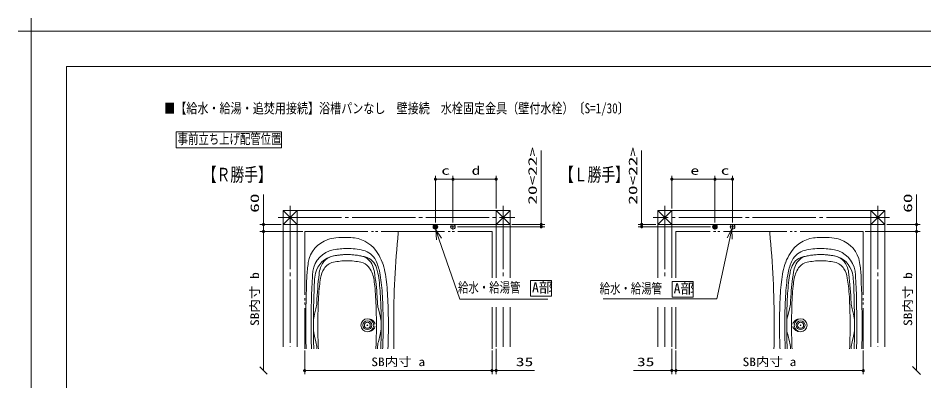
# Model space of a CAD drawing. Units: millimetres on the paper. Extents: x -305 to 305, y -152 to 152.
# Drawn here: x -304.8 to -46.9, y 49.1 to 152.3 of the extents above; entities that cross this region are included whole.
import ezdxf
from ezdxf.enums import TextEntityAlignment as Align

# ---------------------------------------------------------------- set-up
doc = ezdxf.new("R2010")
doc.units = ezdxf.units.MM
doc.linetypes.add('LONG_CHAIN', pattern=[21, 18, -1, 1, -1])
doc.linetypes.add('LONG_DOUBLE_CHAIN', pattern=[21.8, 18, -1, 0.6, -0.6, 0.6, -1])
doc.layers.add('0-0_PV', color=7, linetype='Continuous')
for name, color, linetype, lineweight in [('0-1_RV', 7, 'Continuous', 9), ('0-2_0', 7, 'Continuous', 9), ('0-3_1図面枠', 7, 'Continuous', 9), ('0-4_図面枠', 3, 'Continuous', 9), ('0-5_DEFPOINTS', 7, 'Continuous', 9)]:
    doc.layers.add(name, color=color, linetype=linetype, lineweight=lineweight)
doc.styles.add('ＭＳ ゴシック', font='')
doc.styles.get('ＭＳ ゴシック').set_extended_font_data('MS Gothic')

# ---------------------------------------------------------------- blocks, each defined once
blk = doc.blocks.new('_DOTSMALL')
at = {"layer": '0-2_0'}
for p, q in [((0.0746, 0.1), (-0.0746, 0.1)), ((0.1223, -0.0248), (-0.1223, -0.0248))]:
    blk.add_line(p, q, dxfattribs=at)
for points in [[(0.125, 0), (0.124, 0.0157), (0.1211, 0.0311), (0.1162, 0.046), (0.1095, 0.0602), (0.1011, 0.0735), (0.0911, 0.0856), (0.0797, 0.0963), (0.067, 0.1055), (0.0532, 0.1131), (0.0386, 0.1189), (0.0234, 0.1228), (0.0078, 0.1248), (-0.0078, 0.1248), (-0.0234, 0.1228), (-0.0386, 0.1189), (-0.0532, 0.1131), (-0.067, 0.1055), (-0.0797, 0.0963), (-0.0911, 0.0856), (-0.1011, 0.0735), (-0.1095, 0.0602), (-0.1162, 0.046), (-0.1211, 0.0311), (-0.124, 0.0157), (-0.125, 0), (0, 0)], [(-0.125, 0), (-0.124, -0.0157), (-0.1211, -0.0311), (-0.1162, -0.046), (-0.1095, -0.0602), (-0.1011, -0.0735), (-0.0911, -0.0856), (-0.0797, -0.0963), (-0.067, -0.1055), (-0.0532, -0.1131), (-0.0386, -0.1189), (-0.0234, -0.1228), (-0.0078, -0.1248), (0.0078, -0.1248), (0.0234, -0.1228), (0.0386, -0.1189), (0.0532, -0.1131), (0.067, -0.1055), (0.0797, -0.0963), (0.0911, -0.0856), (0.1011, -0.0735), (0.1095, -0.0602), (0.1162, -0.046), (0.1211, -0.0311), (0.124, -0.0157), (0.125, 0), (0, 0)]]:
    blk.add_lwpolyline(points, close=True, dxfattribs=at)
blk = doc.blocks.new('_OBLIQUE')
at = {"layer": '0-2_0'}
blk.add_line((-0.5, -0.5), (0.5, 0.5), dxfattribs=at)
blk = doc.blocks.new('グループ-6')
at = {"layer": '0-3_1図面枠'}
for p, q in [((-4200, 2895), (-4200, 3045)), ((-4275, 2970), (-4125, 2970))]:
    blk.add_line(p, q, dxfattribs=at)
blk = doc.blocks.new('_OPEN30')
at = {"layer": '0-2_0'}
blk.add_line((0, 0), (-1, 0), dxfattribs=at)
blk.add_lwpolyline([(-1, 0.2679), (0, 0), (-1, -0.2679)], dxfattribs=at)

msp = doc.modelspace()

# ---------------------------------------------------------------- linework, layer by layer
at = {"layer": '0-1_RV'}
for p, q in [((-259.775, 119.882), (-259.775, 115.386)), ((-259.775, 119.882), (-229.775, 119.882)), ((-229.775, 119.882), (-229.775, 115.386)), ((-259.775, 115.386), (-229.775, 115.386)), ((-155.859, 93.567), (-155.859, 114.643)), ((-127.28, 93.567), (-127.28, 114.643)), ((-185.985, 94.152), (-185.985, 107.437)), ((-185.985, 106.437), (-180.985, 106.437)), ((-180.985, 94.319), (-180.985, 107.437)), ((-180.985, 94.152), (-180.985, 107.437)), ((-180.985, 106.437), (-168.701, 106.437)), ((-168.701, 98.067), (-168.701, 107.437)), ((-118.701, 98.067), (-118.701, 107.437)), ((-118.701, 106.437), (-106.418, 106.437)), ((-106.418, 94.319), (-106.418, 107.437)), ((-106.418, 94.152), (-106.418, 107.437)), ((-106.418, 106.437), (-101.418, 106.437)), ((-101.418, 94.152), (-101.418, 107.437)), ((-234.931, 93.567), (-234.931, 102.078)), ((-49.024, 93.567), (-49.024, 102.078)), ((-229.368, 97.567), (-229.368, 58.734)), ((-229.368, 97.567), (-164.701, 97.567)), ((-229.368, 97.567), (-225.368, 93.567)), ((-229.368, 93.567), (-225.368, 97.567)), ((-225.368, 97.567), (-225.368, 58.734)), ((-168.701, 97.567), (-168.701, 78.412)), ((-168.701, 97.567), (-164.701, 93.567)), ((-168.701, 93.567), (-164.701, 97.567)), ((-164.701, 97.567), (-164.701, 78.412)), ((-118.701, 93.567), (-122.701, 97.567)), ((-122.701, 97.567), (-122.701, 78.412)), ((-118.701, 97.567), (-122.701, 93.567)), ((-58.035, 97.567), (-122.701, 97.567)), ((-118.701, 97.567), (-118.701, 78.412)), ((-58.035, 97.567), (-62.035, 93.567)), ((-58.035, 93.567), (-62.035, 97.567)), ((-62.035, 97.567), (-62.035, 58.734)), ((-58.035, 97.567), (-58.035, 58.734)), ((-229.868, 93.567), (-235.931, 93.567)), ((-234.931, 91.567), (-234.931, 93.567)), ((-229.368, 93.567), (-164.701, 93.567)), ((-185.321, 92.934), (-186.649, 92.934)), ((-185.362, 93.134), (-186.607, 93.134)), ((-185.481, 93.334), (-186.489, 93.334)), ((-185.777, 93.534), (-186.192, 93.534)), ((-185.777, 93.534), (-186.192, 93.534)), ((-179.733, 92.901), (-154.859, 92.901)), ((-164.201, 93.567), (-154.859, 93.567)), ((-155.859, 93.567), (-155.859, 92.901)), ((-123.201, 93.567), (-128.28, 93.567)), ((-107.669, 92.901), (-128.28, 92.901)), ((-127.28, 92.901), (-127.28, 93.567)), ((-58.035, 93.567), (-122.701, 93.567)), ((-105.754, 92.934), (-107.082, 92.934)), ((-105.795, 93.134), (-107.041, 93.134)), ((-105.914, 93.334), (-106.922, 93.334)), ((-106.21, 93.534), (-106.626, 93.534)), ((-106.21, 93.534), (-106.626, 93.534)), ((-57.535, 93.567), (-48.024, 93.567)), ((-49.024, 93.567), (-49.024, 91.567)), ((-223.701, 91.567), (-235.931, 91.567)), ((-234.931, 52.012), (-234.931, 91.567)), ((-234.931, 91.247), (-234.931, 88.927)), ((-196.568, 91.567), (-196.568, 91.233)), ((-185.341, 92.734), (-186.628, 92.734)), ((-185.43, 92.534), (-186.539, 92.534)), ((-185.637, 92.334), (-186.332, 92.334)), ((-105.775, 92.734), (-107.062, 92.734)), ((-105.863, 92.534), (-106.973, 92.534)), ((-106.071, 92.334), (-106.765, 92.334)), ((-90.835, 91.567), (-90.835, 91.233)), ((-63.701, 91.567), (-48.024, 91.567)), ((-49.024, 91.567), (-49.024, 52.012)), ((-49.024, 91.247), (-49.024, 88.927)), ((-158.953, 77.658), (-158.953, 73.162)), ((-158.953, 77.658), (-152.953, 77.658)), ((-152.953, 77.658), (-152.953, 73.162)), ((-118.633, 77.376), (-118.633, 72.88)), ((-118.633, 77.376), (-112.633, 77.376)), ((-112.633, 77.376), (-112.633, 72.88)), ((-158.953, 73.162), (-152.953, 73.162)), ((-118.633, 72.88), (-112.633, 72.88)), ((-168.701, 70.073), (-168.701, 58.734)), ((-164.701, 70.073), (-164.701, 58.734)), ((-122.701, 70.073), (-122.701, 58.734)), ((-118.701, 70.073), (-118.701, 58.734)), ((-220.009, 69.593), (-220.424, 68.018)), ((-202.227, 69.593), (-201.689, 67.552)), ((-85.175, 69.593), (-85.714, 67.552)), ((-67.394, 69.593), (-66.979, 68.018)), ((-202.227, 60.208), (-201.689, 62.249)), ((-85.175, 60.208), (-85.714, 62.249)), ((-220.008, 60.186), (-220.424, 61.765)), ((-67.395, 60.186), (-66.979, 61.765)), ((-223.201, 57.734), (-223.201, 51.012)), ((-169.868, 57.734), (-169.868, 51.012)), ((-168.701, 58.234), (-168.701, 51.012)), ((-118.701, 58.234), (-118.701, 51.012)), ((-117.535, 57.734), (-117.535, 51.012)), ((-64.201, 57.734), (-64.201, 51.012)), ((-169.868, 52.012), (-223.201, 52.012)), ((-168.701, 52.012), (-169.868, 52.012)), ((-168.701, 52.012), (-157.828, 52.012)), ((-118.701, 52.012), (-129.575, 52.012)), ((-117.535, 52.012), (-118.701, 52.012)), ((-64.201, 52.012), (-117.535, 52.012))]:
    msp.add_line(p, q, dxfattribs=at)
at = {"layer": '0-1_RV', "linetype": 'LONG_CHAIN'}
for p, q in [((-227.368, 98.901), (-227.368, 58.734)), ((-166.701, 98.901), (-166.701, 78.412)), ((-120.701, 98.901), (-120.701, 78.412)), ((-60.035, 98.901), (-60.035, 58.734)), ((-230.701, 95.567), (-163.368, 95.567)), ((-56.701, 95.567), (-124.035, 95.567)), ((-185.233, 92.901), (-186.736, 92.901)), ((-185.985, 93.652), (-185.985, 92.149)), ((-180.233, 92.901), (-181.736, 92.901)), ((-180.985, 93.652), (-180.985, 92.149)), ((-107.169, 92.901), (-105.667, 92.901)), ((-106.418, 93.652), (-106.418, 92.149)), ((-102.169, 92.901), (-100.667, 92.901)), ((-101.418, 93.652), (-101.418, 92.149)), ((-166.701, 70.073), (-166.701, 58.734)), ((-120.701, 70.073), (-120.701, 58.734))]:
    msp.add_line(p, q, dxfattribs=at)
at = {"layer": '0-1_RV', "linetype": 'LONG_DOUBLE_CHAIN'}
for p, q in [((-223.201, 91.567), (-223.201, 58.234)), ((-117.535, 91.567), (-117.535, 78.412)), ((-64.201, 91.567), (-117.535, 91.567)), ((-64.201, 91.567), (-64.201, 58.234)), ((-169.868, 70.073), (-169.868, 58.234)), ((-117.535, 70.073), (-117.535, 58.234))]:
    msp.add_line(p, q, dxfattribs=at)
msp.add_lwpolyline([(-223.201, 91.567), (-169.868, 91.567), (-169.868, 78.412)], dxfattribs=at)
at = {"layer": '0-1_RV'}
for points in [[(-153.992, 72.354), (-179.013, 72.354), (-184.986, 89.467)], [(-138.272, 72.382), (-105.903, 72.382), (-102.225, 89.577)]]:
    msp.add_lwpolyline(points, dxfattribs=at)
for centre, radius in [((-185.985, 92.901), 0.667), ((-185.985, 92.901), 0.667), ((-180.985, 92.901), 0.667), ((-106.418, 92.901), 0.667), ((-106.418, 92.901), 0.667), ((-101.418, 92.901), 0.667), ((-205.368, 64.901), 1.833), ((-205.368, 64.901), 1.25), ((-205.368, 64.901), 0.85), ((-205.368, 64.901), 0.1), ((-205.368, 64.901), 0.0833), ((-82.035, 64.901), 1.833), ((-82.035, 64.901), 1.25), ((-82.035, 64.901), 0.85), ((-82.035, 64.901), 0.1), ((-82.035, 64.901), 0.0833)]:
    msp.add_circle(centre, radius, dxfattribs=at)
for centre, radius, start, end in [((69.465, 64.901), 267.333, 174.34726, 180), ((-356.868, 64.901), 267.333, 0, 5.65274), ((-213.949, 81.382), 8.333, 108.46728, 170.71873), ((-213.421, 79.801), 10, 94.95444, 108.46728), ((-211.118, 53.234), 36.667, 89.99999, 94.95444), ((-211.118, 75.234), 14.667, 81.67971, 90), ((-210.346, 80.511), 9.333, 31.16034, 81.67971), ((-77.056, 80.511), 9.333, 98.32029, 148.83966), ((-76.285, 75.234), 14.667, 90, 98.32029), ((-76.285, 53.234), 36.667, 85.04556, 90.00001), ((-73.982, 79.801), 10, 71.53272, 85.04556), ((-73.454, 81.382), 8.333, 9.28127, 71.53272), ((-213.606, 79.154), 7.333, 101.32804, 171.15395), ((-211.118, 66.734), 20, 90.00001, 101.32804), ((-211.118, 66.734), 20, 76.84989, 89.99999), ((-207.781, 81.016), 5.333, 25.55599, 76.84989), ((-216.051, 77.062), 16, 11.00864, 31.16034), ((-71.352, 77.062), 16, 148.83966, 168.99136), ((-79.622, 81.016), 5.333, 103.15011, 154.44401), ((-76.285, 66.734), 20, 90.00001, 103.15011), ((-76.285, 66.734), 20, 78.67196, 89.99999), ((-73.797, 79.154), 7.333, 8.84605, 78.67196), ((-189.276, 77.35), 33.333, 170.71873, 177.6217), ((-213.762, 78.246), 6.5, 101.29342, 167.16152), ((-214.088, 79.88), 4.833, 101.30119, 162.46615), ((-214.251, 78.924), 4, 101.29342, 149.17082), ((-211.118, 63.234), 20, 90.00001, 101.29342), ((-211.118, 63.234), 20, 78.7065, 89.99999), ((-207.919, 79.251), 3.667, 39.15375, 78.7065), ((-207.926, 80.346), 4.333, 20.76615, 78.24482), ((-207.184, 79.828), 4.667, 17.32322, 75.13371), ((-216.051, 77.062), 14.5, 11.00864, 25.55599), ((-200.469, 82.76), 0.333, 184.46931, 184.50491), ((-200.469, 82.76), 0.333, 184.46931, 184.50491), ((-86.934, 82.76), 0.333, 355.49509, 355.53069), ((-86.934, 82.76), 0.333, 355.49509, 355.53069), ((-71.352, 77.062), 14.5, 154.44401, 168.99136), ((-80.219, 79.828), 4.667, 104.86629, 162.67678), ((-79.476, 80.346), 4.333, 101.75518, 159.23385), ((-79.483, 79.251), 3.667, 101.2935, 140.84625), ((-76.285, 63.234), 20, 90.00001, 101.2935), ((-76.285, 63.234), 20, 78.70658, 89.99999), ((-73.641, 78.246), 6.5, 12.83848, 78.70658), ((-73.315, 79.88), 4.833, 17.53385, 78.69881), ((-73.151, 78.924), 4, 30.82918, 78.70658), ((-98.126, 77.35), 33.333, 2.3783, 9.28127), ((-206.36, 78.026), 14.667, 171.15395, 176.99943), ((-209.495, 78.376), 9.667, 162.16474, 173.82697), ((-210.782, 76.933), 8, 149.65551, 169.86186), ((-210.781, 76.958), 7.333, 10.07233, 38.92663), ((-213.225, 78.336), 10, 9.45382, 20.76615), ((-268.138, 69.193), 65.669, 3.31712, 9.45382), ((-216.052, 77.062), 13.956, 11.00864, 17.32322), ((-235.029, 73.37), 35.333, 6.27211, 11.00864), ((-52.374, 73.37), 35.333, 168.99136, 173.72789), ((-71.351, 77.062), 13.956, 162.67678, 168.99136), ((-19.265, 69.193), 65.669, 170.54618, 176.68288), ((-74.178, 78.336), 10, 159.23385, 170.54618), ((-76.622, 76.958), 7.333, 141.07337, 169.92767), ((-76.62, 76.933), 8, 10.13814, 30.34449), ((-77.908, 78.376), 9.667, 6.17303, 17.83526), ((-81.043, 78.026), 14.667, 3.00057, 8.84605), ((110.465, 64.901), 333.333, 177.6217, 180), ((45.799, 64.901), 267.167, 177.01914, 180), ((45.799, 64.901), 266.5, 177.29578, 179.7797), ((-207.421, 76.815), 13, 167.22256, 177.09528), ((-104.182, 66.299), 115.67, 173.48916, 177.49565), ((-187.251, 72.659), 31.917, 169.74567, 174.03081), ((-234.985, 72.659), 31.917, 5.96919, 10.07234), ((-235.03, 73.37), 33.289, 6.27211, 11.00864), ((-235.029, 73.37), 33.833, 6.27211, 11.00864), ((-52.374, 73.37), 33.833, 168.99136, 173.72789), ((-52.373, 73.37), 33.289, 168.99136, 173.72789), ((-52.417, 72.659), 31.917, 169.92766, 174.03081), ((-100.152, 72.659), 31.917, 5.96919, 10.25433), ((-183.221, 66.299), 115.67, 2.50435, 6.51084), ((-79.982, 76.815), 13, 2.90472, 12.77744), ((-333.201, 64.901), 266.5, 0.2203, 2.70422), ((-333.201, 64.901), 267.167, 0, 2.98086), ((-397.868, 64.901), 333.333, 360, 2.3783), ((-154.098, 69.193), 65.25, 174.03081, 176.68288), ((-268.138, 69.193), 65.25, 3.31712, 5.96919), ((-268.163, 69.728), 66.623, 3.62322, 6.27211), ((-268.162, 69.728), 67.167, 3.62322, 6.27211), ((-268.162, 69.728), 68.667, 3.62322, 6.27211), ((-19.24, 69.728), 68.667, 173.72789, 176.37678), ((-19.24, 69.728), 67.167, 173.72789, 176.37678), ((-19.239, 69.728), 66.623, 173.72789, 176.37678), ((-19.265, 69.193), 65.25, 174.03081, 176.68288), ((-133.305, 69.193), 65.25, 3.31712, 5.96919), ((-104.182, 66.299), 115.25, 176.68288, 178.39679), ((-318.054, 66.299), 115.25, 1.60321, 3.31712), ((-318.05, 66.269), 115.667, 2.51885, 3.35194), ((-318.063, 66.568), 116.623, 1.91139, 3.62322), ((-318.063, 66.568), 117.167, 1.91139, 3.62322), ((-318.063, 66.568), 118.667, 1.91139, 3.62322), ((30.66, 66.568), 118.667, 176.37678, 178.08861), ((30.66, 66.568), 117.167, 176.37678, 178.08861), ((30.661, 66.568), 116.623, 176.37678, 178.08861), ((30.647, 66.269), 115.667, 176.64806, 177.48115), ((30.652, 66.299), 115.25, 176.68288, 178.39679), ((-183.221, 66.299), 115.25, 1.60321, 3.31712), ((-228.067, 71.718), 8.333, 345.23097, 357.49565), ((-194.17, 71.719), 8.333, 182.51885, 194.76903), ((-368.036, 64.901), 166.623, 0, 1.9155), ((-368.035, 64.901), 167.167, 0, 1.91139), ((-368.035, 64.901), 168.667, 0, 1.91139), ((80.632, 64.901), 168.667, 178.08861, 180), ((80.632, 64.901), 167.167, 178.08861, 180), ((80.633, 64.901), 166.623, 178.0845, 180), ((-93.233, 71.719), 8.333, 345.23097, 357.48115), ((-59.336, 71.718), 8.333, 182.50435, 194.76903), ((-212.366, 65.893), 8.333, 165.23097, 179.7797), ((-54.201, 64.901), 165.25, 178.39679, 180), ((-368.035, 64.901), 165.25, 0, 1.60321), ((-209.747, 65.428), 8.333, 0.19076, 14.76903), ((-77.656, 65.428), 8.333, 165.23097, 179.80924), ((80.632, 64.901), 165.25, 178.39679, 180), ((-233.201, 64.901), 165.25, 0, 1.60321), ((-75.037, 65.893), 8.333, 0.2203, 14.76903), ((110.465, 64.901), 333.333, 180, 181.14599), ((45.799, 64.901), 267.167, 180, 181.42986), ((45.799, 64.901), 266.5, 179.7797, 180), ((45.799, 64.901), 266.5, 180, 180.22441), ((-54.201, 64.901), 165.25, 180, 181.60321), ((-368.035, 64.901), 165.25, 358.39679, 0), ((-368.036, 64.901), 166.623, 358.0845, 0), ((-368.035, 64.901), 167.167, 358.08861, 0), ((-368.035, 64.901), 168.667, 358.08861, 0), ((69.465, 64.901), 267.333, 180, 181.42897), ((-356.868, 64.901), 267.333, 358.57103, 0), ((80.632, 64.901), 168.667, 180, 181.91139), ((80.632, 64.901), 167.167, 180, 181.91139), ((80.633, 64.901), 166.623, 180, 181.9155), ((80.632, 64.901), 165.25, 180, 181.60321), ((-233.201, 64.901), 165.25, 358.39679, 0), ((-333.201, 64.901), 266.5, 0, 0.2203), ((-333.201, 64.901), 266.5, 359.77559, 0), ((-333.201, 64.901), 267.167, 358.57014, 0), ((-397.868, 64.901), 333.333, 358.85401, 0), ((45.799, 64.901), 266.5, 180.22441, 181.43344), ((-212.366, 63.889), 8.333, 180.22441, 194.76842), ((-209.747, 64.374), 8.333, 345.23097, 359.80924), ((-77.656, 64.374), 8.333, 180.19076, 194.76903), ((-75.037, 63.889), 8.333, 345.23158, 359.77559), ((-333.201, 64.901), 266.5, 358.56656, 359.77559), ((-228.066, 58.061), 8.333, 2.5145, 14.76842), ((-104.182, 63.502), 115.25, 181.60321, 182.61976), ((-318.054, 63.502), 115.25, 357.38024, 358.39679), ((-194.17, 58.082), 8.333, 165.23097, 177.48115), ((-318.063, 63.233), 116.623, 357.54329, 358.08861), ((-318.063, 63.233), 117.167, 357.5547, 358.08861), ((30.66, 63.233), 117.167, 181.91139, 182.4453), ((30.661, 63.233), 116.623, 181.91139, 182.45671), ((-93.233, 58.082), 8.333, 2.51885, 14.76903), ((30.652, 63.502), 115.25, 181.60321, 182.61976), ((-183.221, 63.502), 115.25, 357.38024, 358.39679), ((-59.337, 58.061), 8.333, 165.23158, 177.4855), ((-104.182, 63.502), 115.67, 182.5145, 182.61024), ((-318.05, 63.532), 115.667, 357.37472, 357.48115), ((-318.063, 63.233), 118.667, 357.58563, 358.08861), ((30.66, 63.233), 118.667, 181.91139, 182.41437), ((30.647, 63.532), 115.667, 182.51885, 182.62528), ((-183.221, 63.502), 115.67, 357.38976, 357.4855)]:
    msp.add_arc(centre, radius, start, end, dxfattribs=at)
at = {"layer": '0-1_RV', "linetype": 'LONG_DOUBLE_CHAIN'}
for centre, start, end in [((-211.118, 65.007), 90.00001, 101.29342), ((-211.118, 65.007), 75.13371, 89.99999), ((-76.285, 65.007), 90.00001, 104.86629), ((-76.285, 65.007), 78.70658, 89.99999)]:
    msp.add_arc(centre, 20, start, end, dxfattribs=at)
for centre, major_axis, start_param, end_param in [((-205.368, 64.901), (-2.25, 0), 3.3180679, 4.4414697), ((-205.368, 64.901), (-2.25, 0), 1.8417156, 2.9651174), ((-82.035, 64.901), (2.25, 0), 1.8417156, 2.9651174), ((-82.035, 64.901), (2.25, 0), 3.3180679, 4.4414697)]:
    msp.add_ellipse(centre, major_axis=major_axis, ratio=0.814815, start_param=start_param, end_param=end_param, dxfattribs=at)
at = {"layer": '0-4_図面枠'}
msp.add_lwpolyline([(-291.017, -138.498), (108.983, -138.498), (108.983, 138.502), (-291.017, 138.502)], close=True, dxfattribs=at)
at = {"layer": '0-5_DEFPOINTS'}
for p in [(118.983, 148.502), (-301.017, -148.498)]:
    msp.add_line(p, (-301.017, 148.502), dxfattribs=at)

# ---------------------------------------------------------------- block references
at = {"layer": '0-1_RV'}
for name, p, xscale, yscale, rotation in [('_DOTSMALL', (-185.985, 106.437), 2.32, 2.32, 180), ('_DOTSMALL', (-180.985, 106.437), 2.32, 2.32, 180), ('_DOTSMALL', (-118.701, 106.437), 2.32, 2.32, 180), ('_DOTSMALL', (-106.418, 106.437), 2.32, 2.32, 180), ('_DOTSMALL', (-234.931, 93.567), 2.32, 2.32, 90), ('_DOTSMALL', (-155.859, 93.567), 2.32, 2.32, 270), ('_DOTSMALL', (-155.859, 92.901), 2.32, 2.32, 90), ('_DOTSMALL', (-127.28, 93.567), 2.32, 2.32, 270), ('_DOTSMALL', (-127.28, 92.901), 2.32, 2.32, 90), ('_DOTSMALL', (-49.024, 93.567), 2.32, 2.32, 90), ('_DOTSMALL', (-234.931, 91.567), 2.32, 2.32, 270), ('_DOTSMALL', (-234.931, 91.567), 2.121326, 2.121326, 90), ('_OPEN30', (-185.898, 92.082), 2.77, 2.77, 109.23996), ('_OPEN30', (-101.645, 92.286), 2.77, 2.77, 77.9251), ('_DOTSMALL', (-49.024, 91.567), 2.32, 2.32, 270), ('_DOTSMALL', (-49.024, 91.567), 2.32, 2.32, 90), ('_OBLIQUE', (-234.931, 52.012), 2.121326, 2.121326, 270), ('_DOTSMALL', (-223.201, 52.012), 2.32, 2.32, 180), ('_DOTSMALL', (-168.701, 52.012), 2.32, 2.32, 180), ('_DOTSMALL', (-117.535, 52.012), 2.32, 2.32, 180), ('_DOTSMALL', (-117.535, 52.012), 2.32, 2.32, 180), ('_OBLIQUE', (-49.024, 52.012), 2.32, 2.32, 270)]:
    msp.add_blockref(name, p, dxfattribs=dict(at, xscale=xscale, yscale=yscale, rotation=rotation))
at = {"layer": '0-1_RV', "xscale": 2.32, "yscale": 2.32}
for p in [(-180.985, 106.437), (-168.701, 106.437), (-106.418, 106.437), (-101.418, 106.437), (-169.868, 52.012), (-169.868, 52.012), (-118.701, 52.012), (-64.201, 52.012)]:
    msp.add_blockref('_DOTSMALL', p, dxfattribs=at)
at = {"layer": '0-3_1図面枠', "xscale": 0.05, "yscale": 0.05}
msp.add_blockref('グループ-6', (-91.017, 0.002), dxfattribs=at)
msp.add_blockref('グループ-6', (-91.017, 0.002), dxfattribs=at)

# ---------------------------------------------------------------- texts
at = {"layer": '0-0_PV', "style": 'ＭＳ ゴシック', "width": 0.8}
msp.add_text('■【給水・給湯・追焚用接続】浴槽パンなし\u3000壁接続\u3000水栓固定金具（壁付水栓）〔S=1/30〕', height=2.886, dxfattribs=at).set_placement((-263.188, 124.303), align=Align.BOTTOM_LEFT)
at = {"layer": '0-1_RV', "style": 'ＭＳ ゴシック'}
for s, height, width, p in [('事前立ち上げ配管位置', 2.889, 0.75, (-259.359, 115.579)), ('【Ｒ勝手】', 3.848, 0.75, (-252.222, 104.678)), ('c', 2.441, 1.5, (-184.331, 106.967)), ('d', 2.441, 1.5, (-175.69, 106.967)), ('【Ｌ勝手】', 3.848, 0.75, (-150.556, 104.678)), ('e', 2.441, 1.5, (-113.406, 106.967)), ('c', 2.441, 1.5, (-104.765, 106.967)), ('給水・給湯管\u3000', 2.889, 0.75, (-179.536, 73.355)), ('給水・給湯管\u3000', 2.889, 0.75, (-139.217, 73.073)), ('SB内寸 a', 2.444, 1.15, (-204.239, 52.542)), ('35', 2.441, 1.5, (-163.108, 52.542)), ('35', 2.441, 1.5, (-128.622, 52.542)), ('SB内寸 a', 2.444, 1.15, (-98.573, 52.542))]:
    msp.add_text(s, height=height, dxfattribs=dict(at, width=width)).set_placement(p, align=Align.BOTTOM_LEFT)
for s, height, width, p in [('20<22>', 2.441, 1.65, (-156.389, 99.19)), ('20<22>', 2.441, 1.65, (-127.81, 99.19)), ('60', 2.441, 1.65, (-235.461, 96.887)), ('60', 2.441, 1.65, (-49.554, 96.887)), ('SB内寸 b', 2.444, 1.15, (-235.461, 64.681)), ('SB内寸 b', 2.444, 1.15, (-49.554, 64.681))]:
    msp.add_text(s, height=height, rotation=90, dxfattribs=dict(at, width=width)).set_placement(p, align=Align.BOTTOM_LEFT)
for p in [(-158.498, 73.355), (-118.179, 73.073)]:
    msp.add_text('A部', height=2.886, dxfattribs=at).set_placement(p, align=Align.BOTTOM_LEFT)

doc.saveas('drawing.dxf')
